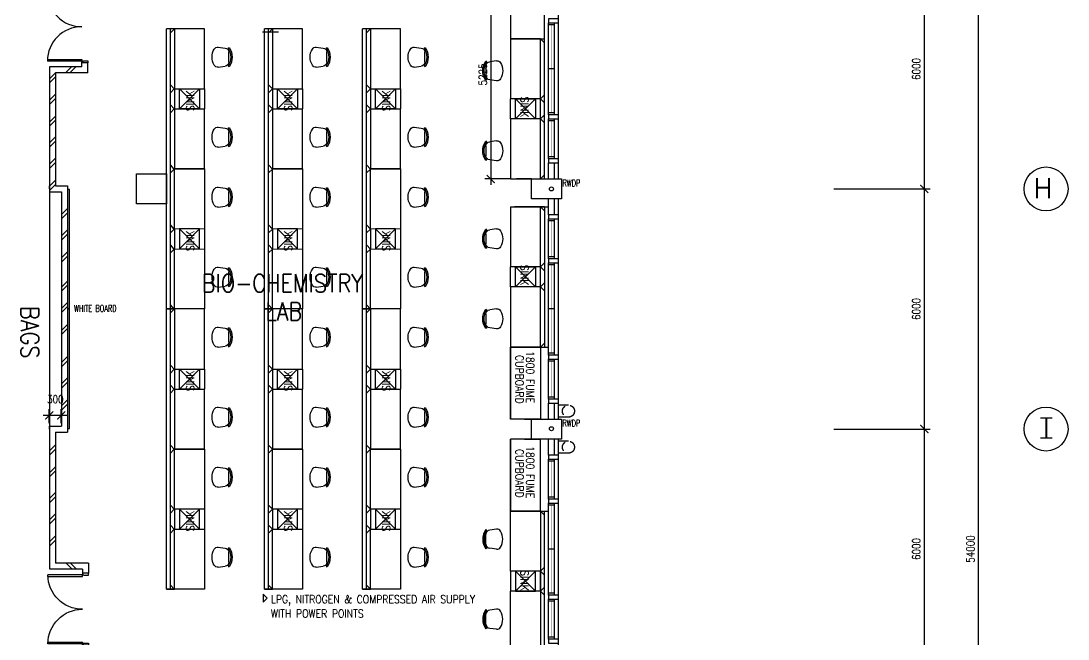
# Model space of a CAD drawing. Extents: x 2687779 to 2997471, y -863049 to -631414.
# Drawn here: x 2957744 to 2983918, y -813674 to -798224 of the extents above; entities that cross this region are included whole.
import ezdxf

# ---------------------------------------------------------------- set-up
doc = ezdxf.new("R2010")
doc.units = 0
doc.header["$LTSCALE"] = 10
doc.header["$MEASUREMENT"] = 0
doc.header["$PDMODE"] = 34
doc.linetypes.add('HIDDEN', pattern=[0.375, 0.25, -0.125])
doc.layers.get('0').update_dxf_attribs({"linetype": 'CONTINUOUS'})
doc.layers.get('DEFPOINTS').update_dxf_attribs({"linetype": 'CONTINUOUS'})
for name, color, linetype in [('BO', 7, 'CONTINUOUS'), ('COL', 3, 'CONTINUOUS'), ('DIM', 7, 'CONTINUOUS'), ('DR', 7, 'CONTINUOUS'), ('FURN', 1, 'CONTINUOUS'), ('GRID-T', 7, 'CONTINUOUS'), ('hatch', 7, 'CONTINUOUS'), ('RISERFUME', 1, 'CONTINUOUS'), ('RWDP', 145, 'CONTINUOUS'), ('T50', 3, 'CONTINUOUS'), ('WALL', 2, 'CONTINUOUS'), ('WIN', 5, 'CONTINUOUS')]:
    doc.layers.add(name, color=color, linetype=linetype)
doc.styles.add('ROMANS', font='romans.shx', dxfattribs={"width": 0.8, "height": 100})
doc.styles.get("Standard").update_dxf_attribs({"font": 'ROMANS.SHX'})
doc.dimstyles.new('STANDARD$0', dxfattribs={"dimscale": 0, "dimtxt": 8, "dimasz": 6, "dimexe": 1, "dimexo": 1, "dimgap": 3, "dimtad": 1, "dimdec": 0, "dimlfac": -1, "dimrnd": 1, "dimzin": 0, "dimdsep": 46, "dimtxsty": 'Standard', "dimcen": 0, "dimclrd": 5, "dimclre": 250, "dimadec": 0, "dimazin": 0, "dimtfac": 1, "dimtdec": 4, "dimtofl": 0, "dimtmove": 0, "dimatfit": 3, "dimfxl": 1, "dimtolj": 1, "dimtzin": 0, "dimarcsym": 0})

# ---------------------------------------------------------------- blocks, each defined once
blk = doc.blocks.new('_ARCHTICK')
at = {"color": 0, "linetype": 'ByBlock', "const_width": 0.15}
blk.add_lwpolyline([(-0.5, -0.5), (0.5, 0.5)], dxfattribs=at)
blk = doc.blocks.new('*D124')
at = {"layer": 'DEFPOINTS', "color": 0, "transparency": 16777216}
for p in [(2977914, -796424), (2977914, -802424), (2980325, -802424)]:
    blk.add_point(p, dxfattribs=at)
at = {"layer": 'DIM', "color": 7, "lineweight": -2, "transparency": 16777216}
for p, q in [((2978064, -796424), (2980475, -796424)), ((2980325, -796274), (2980325, -802574)), ((2978064, -802424), (2980475, -802424))]:
    blk.add_line(p, q, dxfattribs=at)
at = {"layer": 'DIM', "color": 7, "lineweight": -2, "transparency": 16777216, "xscale": 200, "yscale": 200, "zscale": 200}
for p, rotation in [((2980325, -796424), 90), ((2980325, -802424), 270)]:
    blk.add_blockref('_ARCHTICK', p, dxfattribs=dict(at, rotation=rotation))
at = {"layer": 'DIM', "color": 7, "transparency": 16777216, "insert": (2980125, -799424), "char_height": 200, "attachment_point": 5, "rotation": 90, "style": 'ROMANS'}
blk.add_mtext('\\A1;6000', dxfattribs=at)
blk = doc.blocks.new('*D125')
at = {"layer": 'DEFPOINTS', "color": 0, "transparency": 16777216}
for p in [(2977914, -802424), (2977914, -808424), (2980325, -808424)]:
    blk.add_point(p, dxfattribs=at)
at = {"layer": 'DIM', "color": 7, "lineweight": -2, "transparency": 16777216}
for p, q in [((2978064, -802424), (2980475, -802424)), ((2980325, -802274), (2980325, -808574)), ((2978064, -808424), (2980475, -808424))]:
    blk.add_line(p, q, dxfattribs=at)
at = {"layer": 'DIM', "color": 7, "lineweight": -2, "transparency": 16777216, "xscale": 200, "yscale": 200, "zscale": 200}
for p, rotation in [((2980325, -802424), 90), ((2980325, -808424), 270)]:
    blk.add_blockref('_ARCHTICK', p, dxfattribs=dict(at, rotation=rotation))
at = {"layer": 'DIM', "color": 7, "transparency": 16777216, "insert": (2980125, -805424), "char_height": 200, "attachment_point": 5, "rotation": 90, "style": 'ROMANS'}
blk.add_mtext('\\A1;6000', dxfattribs=at)
blk = doc.blocks.new('*D126')
at = {"layer": 'DEFPOINTS', "color": 0, "transparency": 16777216}
for p in [(2978781, -808424), (2978781, -814424), (2980325, -814424)]:
    blk.add_point(p, dxfattribs=at)
at = {"layer": 'DIM', "color": 7, "lineweight": -2, "transparency": 16777216}
for p, q in [((2978931, -808424), (2980475, -808424)), ((2980325, -808274), (2980325, -814574)), ((2978931, -814424), (2980475, -814424))]:
    blk.add_line(p, q, dxfattribs=at)
at = {"layer": 'DIM', "color": 7, "lineweight": -2, "transparency": 16777216, "xscale": 200, "yscale": 200, "zscale": 200}
for p, rotation in [((2980325, -808424), 90), ((2980325, -814424), 270)]:
    blk.add_blockref('_ARCHTICK', p, dxfattribs=dict(at, rotation=rotation))
at = {"layer": 'DIM', "color": 7, "transparency": 16777216, "insert": (2980125, -811424), "char_height": 200, "attachment_point": 5, "rotation": 90, "style": 'ROMANS'}
blk.add_mtext('\\A1;6000', dxfattribs=at)
blk = doc.blocks.new('*D131')
at = {"layer": 'DEFPOINTS', "color": 0, "transparency": 16777216}
for p in [(2978301, -784424), (2981682, -784424), (2978301, -838424)]:
    blk.add_point(p, dxfattribs=at)
at = {"layer": 'DIM', "color": 7, "lineweight": -2, "transparency": 16777216}
for p, q in [((2981682, -838574), (2981682, -784274)), ((2978451, -784424), (2981832, -784424)), ((2978451, -838424), (2981832, -838424))]:
    blk.add_line(p, q, dxfattribs=at)
at = {"layer": 'DIM', "color": 7, "lineweight": -2, "transparency": 16777216, "xscale": 200, "yscale": 200, "zscale": 200}
for p, rotation in [((2981682, -784424), 90), ((2981682, -838424), 270)]:
    blk.add_blockref('_ARCHTICK', p, dxfattribs=dict(at, rotation=rotation))
at = {"layer": 'DIM', "color": 7, "transparency": 16777216, "insert": (2981482, -811424), "char_height": 200, "attachment_point": 5, "rotation": 90, "style": 'ROMANS'}
blk.add_mtext('\\A1;54000', dxfattribs=at)
blk = doc.blocks.new('DR-1800-B')
at = {"layer": 'DR'}
for p, q in [((-50, 0), (0, 0)), ((0, 0), (0, -150)), ((-1800, 0), (-1800, -150)), ((-1750, 0), (-1800, 0)), ((-1800, -150), (-1760, -150)), ((-1760, -150), (-1760, -110)), ((-1760, -110), (-1750, -110)), ((-1760, -150), (-1760, -1010)), ((-1720, -150), (-1760, -150)), ((-1750, -110), (-1750, 0)), ((-1720, -1009), (-1720, -150)), ((-80, -1009), (-80, -150)), ((-80, -150), (-40, -150)), ((-50, -110), (-50, 0)), ((-40, -110), (-50, -110)), ((-40, -150), (-40, -110)), ((-40, -150), (-40, -1010)), ((0, -150), (-40, -150))]:
    blk.add_line(p, q, dxfattribs=at)
for centre, start, end in [((-1760, -150), 270, 0), ((-40, -150), 180.0001, 270)]:
    blk.add_arc(centre, 860, start, end, dxfattribs=at)
blk = doc.blocks.new('*D339')
at = {"layer": 'BO', "color": 7, "linetype": 'Continuous', "lineweight": -2, "transparency": 16777216}
for p, q in [((2958454, -808274), (2958454, -807932)), ((2958754, -808274), (2958754, -807932)), ((2958304, -808082), (2958904, -808082))]:
    blk.add_line(p, q, dxfattribs=at)
at = {"layer": 'DEFPOINTS', "color": 0, "linetype": 'Continuous', "transparency": 16777216}
for p in [(2958754, -808082), (2958454, -808424), (2958754, -808424)]:
    blk.add_point(p, dxfattribs=at)
at = {"layer": 'BO', "color": 7, "linetype": 'Continuous', "lineweight": -2, "transparency": 16777216, "xscale": 200, "yscale": 200, "zscale": 200, "rotation": 180}
blk.add_blockref('_ARCHTICK', (2958454, -808082), dxfattribs=at)
at = {"layer": 'BO', "color": 7, "linetype": 'Continuous', "lineweight": -2, "transparency": 16777216, "xscale": 200, "yscale": 200, "zscale": 200}
blk.add_blockref('_ARCHTICK', (2958754, -808082), dxfattribs=at)
at = {"layer": 'BO', "color": 7, "linetype": 'Continuous', "transparency": 16777216, "insert": (2958604, -807682), "char_height": 200, "attachment_point": 5, "style": 'ROMANS'}
blk.add_mtext('\\A1;300', dxfattribs=at)
blk = doc.blocks.new('CHAIR11')
at = {"layer": 'FURN', "color": 1}
for p, q in [((-676, 492), (-653, 318)), ((-176, 492), (-198, 318)), ((-647, 246), (-666, 218)), ((-300, 225), (-552, 225)), ((-205, 246), (-186, 218))]:
    blk.add_line(p, q, dxfattribs=at)
for centre, radius, start, end in [((-574, 501), 102, 121.593, 184.9697), ((-426, 260), 385, 58.407, 121.593), ((-278, 501), 102, 355.0303, 58.407), ((-552, 327), 102, 184.9697, 270), ((-300, 327), 102, 270, 355.0303), ((-426, 569), 425, 235.6197, 304.3803), ((-426, 569), 391, 235.6197, 304.3803)]:
    blk.add_arc(centre, radius, start, end, dxfattribs=at)
blk = doc.blocks.new('*D345')
at = {"layer": 'DEFPOINTS', "color": 0, "linetype": 'Continuous', "transparency": 16777216}
for p in [(2970129, -796949), (2969487, -802174), (2970129, -802174)]:
    blk.add_point(p, dxfattribs=at)
at = {"layer": 'FURN', "color": 7, "linetype": 'Continuous', "lineweight": -2, "transparency": 16777216}
for p, q in [((2969979, -796949), (2969337, -796949)), ((2969487, -796799), (2969487, -802324)), ((2969979, -802174), (2969337, -802174))]:
    blk.add_line(p, q, dxfattribs=at)
at = {"layer": 'FURN', "color": 7, "linetype": 'Continuous', "lineweight": -2, "transparency": 16777216, "xscale": 200, "yscale": 200, "zscale": 200}
for p, rotation in [((2969487, -796949), 90), ((2969487, -802174), 270)]:
    blk.add_blockref('_ARCHTICK', p, dxfattribs=dict(at, rotation=rotation))
at = {"layer": 'FURN', "color": 7, "linetype": 'Continuous', "transparency": 16777216, "insert": (2969287, -799562), "char_height": 200, "attachment_point": 5, "rotation": 90, "style": 'ROMANS'}
blk.add_mtext('\\A1;5225', dxfattribs=at)

msp = doc.modelspace()

# ---------------------------------------------------------------- linework, layer by layer
at = {"color": 9}
for p, q in [((2971179.5, -802174.1), (2971179.5, -796674.1)), ((2971179.5, -808174.1), (2971179.5, -802674.1)), ((2971179.5, -814174.1), (2971179.5, -808674.1))]:
    msp.add_line(p, q, dxfattribs=at)
at = {"layer": 'BO', "linetype": 'Continuous'}
for p, q in [((2958454.5, -802499.1), (2958454.5, -808349.1)), ((2958454.5, -802499.1), (2958454.5, -808349.1)), ((2958454.5, -808424.1), (2958454.5, -808349.1)), ((2958454.5, -808424.1), (2958454.5, -808349.1)), ((2958454.5, -808424.1), (2958454.5, -808499.1)), ((2958454.5, -808424.1), (2958454.5, -808499.1))]:
    msp.add_line(p, q, dxfattribs=at)
at = {"layer": 'COL'}
for points in [[(2960629.5, -802049.1), (2961379.5, -802049.1), (2961379.5, -802799.1), (2960629.5, -802799.1)], [(2970504.5, -802174.1), (2971254.5, -802174.1), (2971254.5, -802674.1), (2970504.5, -802674.1)], [(2970504.5, -808174.1), (2971254.5, -808174.1), (2971254.5, -808674.1), (2970504.5, -808674.1)]]:
    msp.add_lwpolyline(points, close=True, dxfattribs=at)
at = {"layer": 'FURN', "linetype": 'Continuous'}
for p, q in [((2969979.5, -796949.1), (2969979.5, -800174.1)), ((2970829.5, -802174.1), (2970829.5, -796949.1)), ((2961379.5, -805424.1), (2961379.5, -798424.1)), ((2962329.5, -798424.1), (2961379.5, -798424.1)), ((2961479.5, -798524.1), (2961579.5, -798424.1)), ((2961479.5, -805424.1), (2961479.5, -798424.1)), ((2961579.5, -798424.1), (2961579.5, -800424.1)), ((2961579.5, -798424.1), (2961579.5, -799924.1)), ((2962329.5, -799924.1), (2962329.5, -798424.1)), ((2963779.5, -798493.8), (2964179.5, -798493.8)), ((2963829.5, -805424.1), (2963829.5, -798424.1)), ((2964779.5, -798424.1), (2963829.5, -798424.1)), ((2963929.5, -798524.1), (2964029.5, -798424.1)), ((2963929.5, -805424.1), (2963929.5, -798424.1)), ((2964029.5, -798424.1), (2964029.5, -800424.1)), ((2964029.5, -798424.1), (2964029.5, -799924.1)), ((2964779.5, -799924.1), (2964779.5, -798424.1)), ((2966279.5, -805424.1), (2966279.5, -798424.1)), ((2967229.5, -798424.1), (2966279.5, -798424.1)), ((2966379.5, -798524.1), (2966479.5, -798424.1)), ((2966379.5, -805424.1), (2966379.5, -798424.1)), ((2966479.5, -798424.1), (2966479.5, -800424.1)), ((2966479.5, -798424.1), (2966479.5, -799924.1)), ((2967229.5, -799924.1), (2967229.5, -798424.1)), ((2970729.5, -798674.1), (2969979.5, -798674.1)), ((2969979.5, -798674.1), (2970829.5, -798674.1)), ((2970604.5, -798674.1), (2970104.5, -798674.1)), ((2970104.5, -798674.1), (2970604.5, -798674.1)), ((2970729.5, -800174.1), (2970729.5, -798674.1)), ((2970729.5, -800174.1), (2970729.5, -798674.1)), ((2970730.5, -798673.1), (2970829.5, -798774.1)), ((2961578.5, -799925.1), (2961479.5, -799824.1)), ((2964028.5, -799925.1), (2963929.5, -799824.1)), ((2966478.5, -799925.1), (2966379.5, -799824.1)), ((2961479.5, -800024.1), (2961578.5, -799925.1)), ((2961579.5, -799924.1), (2961579.5, -800424.1)), ((2961579.5, -799924.1), (2962329.5, -799924.1)), ((2962204.5, -799924.1), (2961704.5, -800424.1)), ((2962204.5, -800424.1), (2961704.5, -799924.1)), ((2961704.5, -800174.1), (2961704.5, -799924.1)), ((2961704.5, -799924.1), (2962204.5, -799924.1)), ((2961704.5, -800424.1), (2961704.5, -799924.1)), ((2962204.5, -799924.1), (2962204.5, -800424.1)), ((2962329.5, -799924.1), (2962329.5, -800424.1)), ((2963929.5, -800024.1), (2964028.5, -799925.1)), ((2964029.5, -799924.1), (2964029.5, -800424.1)), ((2964029.5, -799924.1), (2964779.5, -799924.1)), ((2964654.5, -799924.1), (2964154.5, -800424.1)), ((2964654.5, -800424.1), (2964154.5, -799924.1)), ((2964154.5, -800174.1), (2964154.5, -799924.1)), ((2964154.5, -799924.1), (2964654.5, -799924.1)), ((2964154.5, -800424.1), (2964154.5, -799924.1)), ((2964654.5, -799924.1), (2964654.5, -800424.1)), ((2964779.5, -799924.1), (2964779.5, -800424.1)), ((2966379.5, -800024.1), (2966478.5, -799925.1)), ((2966479.5, -799924.1), (2966479.5, -800424.1)), ((2966479.5, -799924.1), (2967229.5, -799924.1)), ((2967104.5, -799924.1), (2966604.5, -800424.1)), ((2967104.5, -800424.1), (2966604.5, -799924.1)), ((2966604.5, -800174.1), (2966604.5, -799924.1)), ((2966604.5, -799924.1), (2967104.5, -799924.1)), ((2966604.5, -800424.1), (2966604.5, -799924.1)), ((2967104.5, -799924.1), (2967104.5, -800424.1)), ((2967229.5, -799924.1), (2967229.5, -800424.1)), ((2970829.5, -800074.1), (2970730.5, -800173.1)), ((2961578.5, -800425.1), (2961479.5, -800324.1)), ((2964028.5, -800425.1), (2963929.5, -800324.1)), ((2966478.5, -800425.1), (2966379.5, -800324.1)), ((2969979.5, -800674.1), (2969979.5, -800174.1)), ((2970729.5, -800174.1), (2969979.5, -800174.1)), ((2970104.5, -800674.1), (2970604.5, -800174.1)), ((2970104.5, -800174.1), (2970604.5, -800674.1)), ((2970104.5, -800674.1), (2970104.5, -800174.1)), ((2970104.5, -800174.1), (2970604.5, -800174.1)), ((2970604.5, -800174.1), (2970604.5, -800674.1)), ((2970729.5, -802174.1), (2970729.5, -800174.1)), ((2970729.5, -800674.1), (2970729.5, -800174.1)), ((2970730.5, -800173.1), (2970829.5, -800274.1)), ((2961479.5, -800524.1), (2961578.5, -800425.1)), ((2961579.5, -800424.1), (2961579.5, -801924.1)), ((2961579.5, -800424.1), (2961579.5, -801924.1)), ((2961579.5, -800424.1), (2962329.5, -800424.1)), ((2962204.5, -800424.1), (2961704.5, -800424.1)), ((2962329.5, -801924.1), (2962329.5, -800424.1)), ((2963929.5, -800524.1), (2964028.5, -800425.1)), ((2964029.5, -800424.1), (2964029.5, -801924.1)), ((2964029.5, -800424.1), (2964029.5, -801924.1)), ((2964029.5, -800424.1), (2964779.5, -800424.1)), ((2964654.5, -800424.1), (2964154.5, -800424.1)), ((2964779.5, -801924.1), (2964779.5, -800424.1)), ((2966379.5, -800524.1), (2966478.5, -800425.1)), ((2966479.5, -800424.1), (2966479.5, -801924.1)), ((2966479.5, -800424.1), (2966479.5, -801924.1)), ((2966479.5, -800424.1), (2967229.5, -800424.1)), ((2967104.5, -800424.1), (2966604.5, -800424.1)), ((2967229.5, -801924.1), (2967229.5, -800424.1)), ((2970604.5, -800424.1), (2970604.5, -800674.1)), ((2970829.5, -800574.1), (2970730.5, -800673.1)), ((2969979.5, -800674.1), (2969979.5, -802174.1)), ((2970729.5, -800674.1), (2969979.5, -800674.1)), ((2970604.5, -800674.1), (2970104.5, -800674.1)), ((2970729.5, -802174.1), (2970729.5, -800674.1)), ((2970730.5, -800673.1), (2970829.5, -800774.1)), ((2961578.5, -801925.1), (2961479.5, -801824.1)), ((2961479.5, -802024.1), (2961578.5, -801925.1)), ((2961579.5, -801924.1), (2962329.5, -801924.1)), ((2962329.5, -801924.1), (2961579.5, -801924.1)), ((2961579.5, -803424.1), (2961579.5, -801924.1)), ((2961704.5, -801924.1), (2962204.5, -801924.1)), ((2962204.5, -801924.1), (2961704.5, -801924.1)), ((2962329.5, -801924.1), (2962329.5, -803424.1)), ((2964028.5, -801925.1), (2963929.5, -801824.1)), ((2963929.5, -802024.1), (2964028.5, -801925.1)), ((2964029.5, -801924.1), (2964779.5, -801924.1)), ((2964779.5, -801924.1), (2964029.5, -801924.1)), ((2964029.5, -803424.1), (2964029.5, -801924.1)), ((2964154.5, -801924.1), (2964654.5, -801924.1)), ((2964654.5, -801924.1), (2964154.5, -801924.1)), ((2964779.5, -801924.1), (2964779.5, -803424.1)), ((2966478.5, -801925.1), (2966379.5, -801824.1)), ((2966379.5, -802024.1), (2966478.5, -801925.1)), ((2966479.5, -801924.1), (2967229.5, -801924.1)), ((2967229.5, -801924.1), (2966479.5, -801924.1)), ((2966479.5, -803424.1), (2966479.5, -801924.1)), ((2966604.5, -801924.1), (2967104.5, -801924.1)), ((2967104.5, -801924.1), (2966604.5, -801924.1)), ((2967229.5, -801924.1), (2967229.5, -803424.1)), ((2969979.5, -802174.1), (2970929.5, -802174.1)), ((2970504.5, -802174.1), (2970129.5, -802174.1)), ((2970829.5, -802074.1), (2970729.5, -802174.1)), ((2969979.5, -802874.1), (2969979.5, -804374.1)), ((2969979.5, -802874.1), (2970604.5, -802874.1)), ((2970829.5, -802874.1), (2970079.5, -802874.1)), ((2970079.5, -802874.1), (2970929.5, -802874.1)), ((2970704.5, -802874.1), (2970204.5, -802874.1)), ((2970729.5, -804374.1), (2970729.5, -802874.1)), ((2970729.5, -804374.1), (2970729.5, -802874.1)), ((2970730.5, -802873.1), (2970829.5, -802974.1)), ((2970829.5, -802874.1), (2970829.5, -806374.1)), ((2961578.5, -803425.1), (2961479.5, -803324.1)), ((2961479.5, -803524.1), (2961578.5, -803425.1)), ((2962329.5, -803424.1), (2961578.5, -803425.1)), ((2961579.5, -803424.1), (2961579.5, -803924.1)), ((2961704.5, -803424.1), (2962204.5, -803924.1)), ((2961704.5, -803924.1), (2962204.5, -803424.1)), ((2962204.5, -803424.1), (2961704.5, -803424.1)), ((2961704.5, -803424.1), (2961704.5, -803924.1)), ((2962204.5, -803674.1), (2962204.5, -803424.1)), ((2962204.5, -803924.1), (2962204.5, -803424.1)), ((2962329.5, -803424.1), (2962329.5, -803924.1)), ((2964028.5, -803425.1), (2963929.5, -803324.1)), ((2963929.5, -803524.1), (2964028.5, -803425.1)), ((2964779.5, -803424.1), (2964028.5, -803425.1)), ((2964029.5, -803424.1), (2964029.5, -803924.1)), ((2964154.5, -803424.1), (2964654.5, -803924.1)), ((2964154.5, -803924.1), (2964654.5, -803424.1)), ((2964654.5, -803424.1), (2964154.5, -803424.1)), ((2964154.5, -803424.1), (2964154.5, -803924.1)), ((2964654.5, -803674.1), (2964654.5, -803424.1)), ((2964654.5, -803924.1), (2964654.5, -803424.1)), ((2964779.5, -803424.1), (2964779.5, -803924.1)), ((2966478.5, -803425.1), (2966379.5, -803324.1)), ((2966379.5, -803524.1), (2966478.5, -803425.1)), ((2967229.5, -803424.1), (2966478.5, -803425.1)), ((2966479.5, -803424.1), (2966479.5, -803924.1)), ((2966604.5, -803424.1), (2967104.5, -803924.1)), ((2966604.5, -803924.1), (2967104.5, -803424.1)), ((2967104.5, -803424.1), (2966604.5, -803424.1)), ((2966604.5, -803424.1), (2966604.5, -803924.1)), ((2967104.5, -803674.1), (2967104.5, -803424.1)), ((2967104.5, -803924.1), (2967104.5, -803424.1)), ((2967229.5, -803424.1), (2967229.5, -803924.1)), ((2961578.5, -803925.1), (2961479.5, -803824.1)), ((2961479.5, -804024.1), (2961578.5, -803925.1)), ((2961578.5, -803925.1), (2962329.5, -803924.1)), ((2961579.5, -805424.1), (2961579.5, -803924.1)), ((2961704.5, -803924.1), (2962204.5, -803924.1)), ((2962329.5, -803924.1), (2962329.5, -805424.1)), ((2964028.5, -803925.1), (2963929.5, -803824.1)), ((2963929.5, -804024.1), (2964028.5, -803925.1)), ((2964028.5, -803925.1), (2964779.5, -803924.1)), ((2964029.5, -805424.1), (2964029.5, -803924.1)), ((2964154.5, -803924.1), (2964654.5, -803924.1)), ((2964779.5, -803924.1), (2964779.5, -805424.1)), ((2966478.5, -803925.1), (2966379.5, -803824.1)), ((2966379.5, -804024.1), (2966478.5, -803925.1)), ((2966478.5, -803925.1), (2967229.5, -803924.1)), ((2966479.5, -805424.1), (2966479.5, -803924.1)), ((2966604.5, -803924.1), (2967104.5, -803924.1)), ((2967229.5, -803924.1), (2967229.5, -805424.1)), ((2970829.5, -804274.1), (2970730.5, -804373.1)), ((2969979.5, -804874.1), (2969979.5, -804374.1)), ((2970729.5, -804374.1), (2969979.5, -804374.1)), ((2970104.5, -804874.1), (2970604.5, -804374.1)), ((2970104.5, -804374.1), (2970604.5, -804874.1)), ((2970104.5, -804874.1), (2970104.5, -804374.1)), ((2970104.5, -804374.1), (2970604.5, -804374.1)), ((2970604.5, -804374.1), (2970604.5, -804874.1)), ((2970729.5, -806374.1), (2970729.5, -804374.1)), ((2970729.5, -804874.1), (2970729.5, -804374.1)), ((2970730.5, -804373.1), (2970829.5, -804474.1)), ((2970604.5, -804624.1), (2970604.5, -804874.1)), ((2970829.5, -804774.1), (2970730.5, -804873.1)), ((2969979.5, -804874.1), (2969979.5, -806374.1)), ((2970729.5, -804874.1), (2969979.5, -804874.1)), ((2970604.5, -804874.1), (2970104.5, -804874.1)), ((2970729.5, -806374.1), (2970729.5, -804874.1)), ((2970730.5, -804873.1), (2970829.5, -804974.1)), ((2961578.5, -805425.1), (2961479.5, -805324.1)), ((2964028.5, -805425.1), (2963929.5, -805324.1)), ((2966478.5, -805425.1), (2966379.5, -805324.1)), ((2961379.5, -805424.1), (2961579.5, -805424.1)), ((2961479.5, -805424.1), (2961379.5, -805424.1)), ((2961379.5, -812424.1), (2961379.5, -805424.1)), ((2962329.5, -805424.1), (2961379.5, -805424.1)), ((2962329.5, -805424.1), (2961479.5, -805424.1)), ((2961479.5, -805524.1), (2961579.5, -805424.1)), ((2961479.5, -812424.1), (2961479.5, -805424.1)), ((2962329.5, -805424.1), (2961579.5, -805424.1)), ((2961579.5, -805424.1), (2961579.5, -807424.1)), ((2961579.5, -805424.1), (2961579.5, -806924.1)), ((2962204.5, -805424.1), (2961704.5, -805424.1)), ((2962204.5, -805424.1), (2961704.5, -805424.1)), ((2962329.5, -806924.1), (2962329.5, -805424.1)), ((2963829.5, -805424.1), (2964029.5, -805424.1)), ((2963929.5, -805424.1), (2963829.5, -805424.1)), ((2963829.5, -812424.1), (2963829.5, -805424.1)), ((2964779.5, -805424.1), (2963829.5, -805424.1)), ((2964779.5, -805424.1), (2963929.5, -805424.1)), ((2963929.5, -805524.1), (2964029.5, -805424.1)), ((2963929.5, -812424.1), (2963929.5, -805424.1)), ((2964779.5, -805424.1), (2964029.5, -805424.1)), ((2964029.5, -805424.1), (2964029.5, -807424.1)), ((2964029.5, -805424.1), (2964029.5, -806924.1)), ((2964654.5, -805424.1), (2964154.5, -805424.1)), ((2964654.5, -805424.1), (2964154.5, -805424.1)), ((2964779.5, -806924.1), (2964779.5, -805424.1)), ((2966279.5, -805424.1), (2966479.5, -805424.1)), ((2966379.5, -805424.1), (2966279.5, -805424.1)), ((2966279.5, -812424.1), (2966279.5, -805424.1)), ((2967229.5, -805424.1), (2966279.5, -805424.1)), ((2967229.5, -805424.1), (2966379.5, -805424.1)), ((2966379.5, -805524.1), (2966479.5, -805424.1)), ((2966379.5, -812424.1), (2966379.5, -805424.1)), ((2967229.5, -805424.1), (2966479.5, -805424.1)), ((2966479.5, -805424.1), (2966479.5, -807424.1)), ((2966479.5, -805424.1), (2966479.5, -806924.1)), ((2967104.5, -805424.1), (2966604.5, -805424.1)), ((2967104.5, -805424.1), (2966604.5, -805424.1)), ((2967229.5, -806924.1), (2967229.5, -805424.1)), ((2969979.5, -808174.1), (2969979.5, -806374.1)), ((2969979.5, -806374.1), (2969979.5, -808174.1)), ((2970729.5, -806374.1), (2969979.5, -806374.1)), ((2969979.5, -806374.1), (2970929.5, -806374.1)), ((2970829.5, -806274.1), (2970729.5, -806374.1)), ((2970729.5, -806374.1), (2970729.5, -808174.1)), ((2961578.5, -806925.1), (2961479.5, -806824.1)), ((2964028.5, -806925.1), (2963929.5, -806824.1)), ((2966478.5, -806925.1), (2966379.5, -806824.1)), ((2961479.5, -807024.1), (2961578.5, -806925.1)), ((2961579.5, -806924.1), (2961579.5, -807424.1)), ((2961579.5, -806924.1), (2962329.5, -806924.1)), ((2962204.5, -806924.1), (2961704.5, -807424.1)), ((2962204.5, -807424.1), (2961704.5, -806924.1)), ((2961704.5, -807174.1), (2961704.5, -806924.1)), ((2961704.5, -806924.1), (2962204.5, -806924.1)), ((2961704.5, -807424.1), (2961704.5, -806924.1)), ((2962204.5, -806924.1), (2962204.5, -807424.1)), ((2962329.5, -806924.1), (2962329.5, -807424.1)), ((2963929.5, -807024.1), (2964028.5, -806925.1)), ((2964029.5, -806924.1), (2964029.5, -807424.1)), ((2964029.5, -806924.1), (2964779.5, -806924.1)), ((2964654.5, -806924.1), (2964154.5, -807424.1)), ((2964654.5, -807424.1), (2964154.5, -806924.1)), ((2964154.5, -807174.1), (2964154.5, -806924.1)), ((2964154.5, -806924.1), (2964654.5, -806924.1)), ((2964154.5, -807424.1), (2964154.5, -806924.1)), ((2964654.5, -806924.1), (2964654.5, -807424.1)), ((2964779.5, -806924.1), (2964779.5, -807424.1)), ((2966379.5, -807024.1), (2966478.5, -806925.1)), ((2966479.5, -806924.1), (2966479.5, -807424.1)), ((2966479.5, -806924.1), (2967229.5, -806924.1)), ((2967104.5, -806924.1), (2966604.5, -807424.1)), ((2967104.5, -807424.1), (2966604.5, -806924.1)), ((2966604.5, -807174.1), (2966604.5, -806924.1)), ((2966604.5, -806924.1), (2967104.5, -806924.1)), ((2966604.5, -807424.1), (2966604.5, -806924.1)), ((2967104.5, -806924.1), (2967104.5, -807424.1)), ((2967229.5, -806924.1), (2967229.5, -807424.1)), ((2961578.5, -807425.1), (2961479.5, -807324.1)), ((2961479.5, -807524.1), (2961578.5, -807425.1)), ((2961579.5, -807424.1), (2961579.5, -808924.1)), ((2961579.5, -807424.1), (2961579.5, -808924.1)), ((2961579.5, -807424.1), (2962329.5, -807424.1)), ((2962204.5, -807424.1), (2961704.5, -807424.1)), ((2962329.5, -808924.1), (2962329.5, -807424.1)), ((2964028.5, -807425.1), (2963929.5, -807324.1)), ((2963929.5, -807524.1), (2964028.5, -807425.1)), ((2964029.5, -807424.1), (2964029.5, -808924.1)), ((2964029.5, -807424.1), (2964029.5, -808924.1)), ((2964029.5, -807424.1), (2964779.5, -807424.1)), ((2964654.5, -807424.1), (2964154.5, -807424.1)), ((2964779.5, -808924.1), (2964779.5, -807424.1)), ((2966478.5, -807425.1), (2966379.5, -807324.1)), ((2966379.5, -807524.1), (2966478.5, -807425.1)), ((2966479.5, -807424.1), (2966479.5, -808924.1)), ((2966479.5, -807424.1), (2966479.5, -808924.1)), ((2966479.5, -807424.1), (2967229.5, -807424.1)), ((2967104.5, -807424.1), (2966604.5, -807424.1)), ((2967229.5, -808924.1), (2967229.5, -807424.1)), ((2970729.5, -808174.1), (2969979.5, -808174.1)), ((2970729.5, -808674.1), (2969979.5, -808674.1)), ((2969979.5, -808674.1), (2969979.5, -810474.1)), ((2969979.5, -810474.1), (2969979.5, -808674.1)), ((2970729.5, -810474.1), (2970729.5, -808674.1)), ((2961578.5, -808925.1), (2961479.5, -808824.1)), ((2961479.5, -809024.1), (2961578.5, -808925.1)), ((2961579.5, -808924.1), (2962329.5, -808924.1)), ((2962329.5, -808924.1), (2961579.5, -808924.1)), ((2961579.5, -810424.1), (2961579.5, -808924.1)), ((2961704.5, -808924.1), (2962204.5, -808924.1)), ((2962204.5, -808924.1), (2961704.5, -808924.1)), ((2962329.5, -808924.1), (2962329.5, -810424.1)), ((2964028.5, -808925.1), (2963929.5, -808824.1)), ((2963929.5, -809024.1), (2964028.5, -808925.1)), ((2964029.5, -808924.1), (2964779.5, -808924.1)), ((2964779.5, -808924.1), (2964029.5, -808924.1)), ((2964029.5, -810424.1), (2964029.5, -808924.1)), ((2964154.5, -808924.1), (2964654.5, -808924.1)), ((2964654.5, -808924.1), (2964154.5, -808924.1)), ((2964779.5, -808924.1), (2964779.5, -810424.1)), ((2966478.5, -808925.1), (2966379.5, -808824.1)), ((2966379.5, -809024.1), (2966478.5, -808925.1)), ((2966479.5, -808924.1), (2967229.5, -808924.1)), ((2967229.5, -808924.1), (2966479.5, -808924.1)), ((2966479.5, -810424.1), (2966479.5, -808924.1)), ((2966604.5, -808924.1), (2967104.5, -808924.1)), ((2967104.5, -808924.1), (2966604.5, -808924.1)), ((2967229.5, -808924.1), (2967229.5, -810424.1)), ((2961578.5, -810425.1), (2961479.5, -810324.1)), ((2964028.5, -810425.1), (2963929.5, -810324.1)), ((2966478.5, -810425.1), (2966379.5, -810324.1)), ((2961479.5, -810524.1), (2961578.5, -810425.1)), ((2962329.5, -810424.1), (2961578.5, -810425.1)), ((2961579.5, -810424.1), (2961579.5, -810924.1)), ((2961704.5, -810424.1), (2962204.5, -810924.1)), ((2961704.5, -810924.1), (2962204.5, -810424.1)), ((2962204.5, -810424.1), (2961704.5, -810424.1)), ((2961704.5, -810424.1), (2961704.5, -810924.1)), ((2962204.5, -810674.1), (2962204.5, -810424.1)), ((2962204.5, -810924.1), (2962204.5, -810424.1)), ((2962329.5, -810424.1), (2962329.5, -810924.1)), ((2963929.5, -810524.1), (2964028.5, -810425.1)), ((2964779.5, -810424.1), (2964028.5, -810425.1)), ((2964029.5, -810424.1), (2964029.5, -810924.1)), ((2964154.5, -810424.1), (2964654.5, -810924.1)), ((2964154.5, -810924.1), (2964654.5, -810424.1)), ((2964654.5, -810424.1), (2964154.5, -810424.1)), ((2964154.5, -810424.1), (2964154.5, -810924.1)), ((2964654.5, -810674.1), (2964654.5, -810424.1)), ((2964654.5, -810924.1), (2964654.5, -810424.1)), ((2964779.5, -810424.1), (2964779.5, -810924.1)), ((2966379.5, -810524.1), (2966478.5, -810425.1)), ((2967229.5, -810424.1), (2966478.5, -810425.1)), ((2966479.5, -810424.1), (2966479.5, -810924.1)), ((2966604.5, -810424.1), (2967104.5, -810924.1)), ((2966604.5, -810924.1), (2967104.5, -810424.1)), ((2967104.5, -810424.1), (2966604.5, -810424.1)), ((2966604.5, -810424.1), (2966604.5, -810924.1)), ((2967104.5, -810674.1), (2967104.5, -810424.1)), ((2967104.5, -810924.1), (2967104.5, -810424.1)), ((2967229.5, -810424.1), (2967229.5, -810924.1)), ((2970729.5, -810474.1), (2969979.5, -810474.1)), ((2969979.5, -811974.1), (2969979.5, -810474.1)), ((2969979.5, -810474.1), (2970929.5, -810474.1)), ((2970729.5, -810474.1), (2970729.5, -812474.1)), ((2970729.5, -810474.1), (2970729.5, -811974.1)), ((2970829.5, -810574.1), (2970729.5, -810474.1)), ((2970829.5, -813974.1), (2970829.5, -810474.1)), ((2961578.5, -810925.1), (2961479.5, -810824.1)), ((2964028.5, -810925.1), (2963929.5, -810824.1)), ((2966478.5, -810925.1), (2966379.5, -810824.1)), ((2961479.5, -811024.1), (2961578.5, -810925.1)), ((2961578.5, -810925.1), (2962329.5, -810924.1)), ((2961579.5, -812424.1), (2961579.5, -810924.1)), ((2961704.5, -810924.1), (2962204.5, -810924.1)), ((2962329.5, -810924.1), (2962329.5, -812424.1)), ((2963929.5, -811024.1), (2964028.5, -810925.1)), ((2964028.5, -810925.1), (2964779.5, -810924.1)), ((2964029.5, -812424.1), (2964029.5, -810924.1)), ((2964154.5, -810924.1), (2964654.5, -810924.1)), ((2964779.5, -810924.1), (2964779.5, -812424.1)), ((2966379.5, -811024.1), (2966478.5, -810925.1)), ((2966478.5, -810925.1), (2967229.5, -810924.1)), ((2966479.5, -812424.1), (2966479.5, -810924.1)), ((2966604.5, -810924.1), (2967104.5, -810924.1)), ((2967229.5, -810924.1), (2967229.5, -812424.1)), ((2970829.5, -811874.1), (2970730.5, -811973.1)), ((2969979.5, -811974.1), (2969979.5, -812474.1)), ((2970729.5, -811974.1), (2969979.5, -811974.1)), ((2970104.5, -811974.1), (2970604.5, -812474.1)), ((2970104.5, -812474.1), (2970604.5, -811974.1)), ((2970604.5, -811974.1), (2970104.5, -811974.1)), ((2970104.5, -811974.1), (2970104.5, -812474.1)), ((2970604.5, -812224.1), (2970604.5, -811974.1)), ((2970604.5, -812474.1), (2970604.5, -811974.1)), ((2970729.5, -811974.1), (2970729.5, -812474.1)), ((2970729.5, -812474.1), (2970729.5, -811974.1)), ((2970730.5, -811973.1), (2970829.5, -812074.1)), ((2961578.5, -812425.1), (2961479.5, -812324.1)), ((2964028.5, -812425.1), (2963929.5, -812324.1)), ((2966478.5, -812425.1), (2966379.5, -812324.1)), ((2970829.5, -812374.1), (2970730.5, -812473.1)), ((2961379.5, -812424.1), (2961579.5, -812424.1)), ((2961479.5, -812424.1), (2961379.5, -812424.1)), ((2962329.5, -812424.1), (2961479.5, -812424.1)), ((2962329.5, -812424.1), (2961579.5, -812424.1)), ((2962204.5, -812424.1), (2961704.5, -812424.1)), ((2962204.5, -812424.1), (2961704.5, -812424.1)), ((2963802, -812550), (2963801, -812749)), ((2963801, -812749), (2963902, -812650)), ((2963902, -812650), (2963802, -812550)), ((2963829.5, -812424.1), (2964029.5, -812424.1)), ((2963929.5, -812424.1), (2963829.5, -812424.1)), ((2964779.5, -812424.1), (2963929.5, -812424.1)), ((2964779.5, -812424.1), (2964029.5, -812424.1)), ((2964654.5, -812424.1), (2964154.5, -812424.1)), ((2964654.5, -812424.1), (2964154.5, -812424.1)), ((2966279.5, -812424.1), (2966479.5, -812424.1)), ((2966379.5, -812424.1), (2966279.5, -812424.1)), ((2967229.5, -812424.1), (2966379.5, -812424.1)), ((2967229.5, -812424.1), (2966479.5, -812424.1)), ((2967104.5, -812424.1), (2966604.5, -812424.1)), ((2967104.5, -812424.1), (2966604.5, -812424.1)), ((2969979.5, -813974.1), (2969979.5, -812474.1)), ((2970729.5, -812474.1), (2969979.5, -812474.1)), ((2970104.5, -812474.1), (2970604.5, -812474.1)), ((2970729.5, -812474.1), (2970729.5, -813974.1)), ((2970729.5, -812474.1), (2970729.5, -813974.1)), ((2970730.5, -812473.1), (2970829.5, -812574.1))]:
    msp.add_line(p, q, dxfattribs=at)
at = {"layer": 'FURN'}
for p, q in [((2970329.5, -808174.1), (2970729.5, -808174.1)), ((2970329.5, -808674.1), (2970729.5, -808674.1))]:
    msp.add_line(p, q, dxfattribs=at)
for points in [[(2958954.5, -802441.1), (2958904.5, -802441.1), (2958904.5, -805424.1), (2958954.5, -805424.1)], [(2958954.5, -805424.1), (2958904.5, -805424.1), (2958904.5, -808407.1), (2958954.5, -808407.1)]]:
    msp.add_lwpolyline(points, close=True, dxfattribs=at)
at = {"layer": 'GRID-T', "color": 3}
for p, q in [((2983524, -808149.3), (2983228.3, -808149.3)), ((2983524, -808652.2), (2983228.3, -808652.2))]:
    msp.add_line(p, q, dxfattribs=at)
at = {"layer": 'GRID-T', "color": 7}
for centre in [(2983367.8, -802424.1), (2983367.8, -808424.1)]:
    msp.add_circle(centre, 550, dxfattribs=at)
at = {"layer": 'hatch', "color": 1}
for p, q in [((2958454.5, -799668.8), (2958604.5, -799518.8)), ((2958859.5, -799518.8), (2959009.5, -799368.8)), ((2958965.6, -799518.8), (2959115.6, -799368.8)), ((2958454.5, -799774.9), (2958604.5, -799624.9)), ((2958454.5, -800202.5), (2958604.5, -800052.5)), ((2958454.5, -800308.6), (2958604.5, -800158.6)), ((2958454.5, -800751), (2958604.5, -800601)), ((2958454.5, -800857.1), (2958604.5, -800707.1)), ((2958454.5, -801270.5), (2958604.5, -801120.5)), ((2958454.5, -801376.6), (2958604.5, -801226.6)), ((2958454.5, -801804.2), (2958604.5, -801654.2)), ((2958454.5, -801910.3), (2958604.5, -801760.3)), ((2958454.5, -802352.7), (2958604.5, -802202.7)), ((2958454.5, -802458.8), (2958604.5, -802308.8)), ((2958754.5, -803062.5), (2958904.5, -802912.5)), ((2958754.5, -803168.6), (2958904.5, -803018.6)), ((2958754.5, -803596.2), (2958904.5, -803446.2)), ((2958754.5, -803702.3), (2958904.5, -803552.3)), ((2958754.5, -804144.7), (2958904.5, -803994.7)), ((2958754.5, -804250.7), (2958904.5, -804100.7)), ((2958754.5, -804875.5), (2958904.5, -804725.5)), ((2958754.5, -804981.6), (2958904.5, -804831.6)), ((2958754.5, -805409.2), (2958904.5, -805259.2)), ((2958754.5, -805515.3), (2958904.5, -805365.3)), ((2958754.5, -805957.7), (2958904.5, -805807.7)), ((2958754.5, -806063.7), (2958904.5, -805913.7)), ((2958754.5, -806762.6), (2958904.5, -806612.6)), ((2958754.5, -806868.7), (2958904.5, -806718.7)), ((2958754.5, -807296.4), (2958904.5, -807146.4)), ((2958754.5, -807402.4), (2958904.5, -807252.4)), ((2958754.5, -807844.8), (2958904.5, -807694.8)), ((2958754.5, -807950.9), (2958904.5, -807800.9)), ((2958454.5, -808968.8), (2958604.5, -808818.8)), ((2958454.5, -809074.9), (2958604.5, -808924.9)), ((2958454.5, -809517.3), (2958604.5, -809367.3)), ((2958454.5, -809623.3), (2958604.5, -809473.3)), ((2958454.5, -810163.6), (2958604.5, -810013.6)), ((2958454.5, -810269.7), (2958604.5, -810119.7)), ((2958454.5, -810697.4), (2958604.5, -810547.4)), ((2958454.5, -810803.5), (2958604.5, -810653.5)), ((2958454.5, -811245.8), (2958604.5, -811095.8)), ((2958454.5, -811351.9), (2958604.5, -811201.9)), ((2958874.5, -811779.4), (2959024.5, -811929.4)), ((2958980.6, -811779.4), (2959130.6, -811929.4))]:
    msp.add_line(p, q, dxfattribs=at)
at = {"layer": 'RISERFUME', "linetype": 'HIDDEN', "ltscale": 100}
for p, q in [((2971429.8, -807827), (2971179.5, -807827)), ((2971429.8, -808127), (2971179.5, -808127)), ((2971429.8, -808728), (2971179.5, -808728)), ((2971429.8, -809028), (2971179.5, -809028))]:
    msp.add_line(p, q, dxfattribs=at)
for centre in [(2971429.8, -807977), (2971429.8, -808878)]:
    msp.add_circle(centre, 150, dxfattribs=at)
at = {"layer": 'RWDP', "color": 142, "linetype": 'Continuous'}
for centre in [(2971004.5, -802424.1), (2971004.5, -808417)]:
    msp.add_circle(centre, 50, dxfattribs=at)
at = {"layer": 'WALL'}
for p, q in [((2959264.5, -799368.8), (2959264.5, -799268.8)), ((2959414.5, -799518.8), (2959414.5, -799268.8)), ((2959264.5, -799368.8), (2958454.5, -799368.8)), ((2958454.5, -799368.8), (2958454.5, -802499.1)), ((2959414.5, -799518.8), (2958604.5, -799518.8)), ((2958604.5, -799518.8), (2958604.5, -802349.1)), ((2970929.5, -802174.1), (2970929.5, -801774.1)), ((2971079.5, -802174.1), (2971079.5, -801774.1)), ((2958454.5, -802424.1), (2958454.5, -802349.1)), ((2958454.5, -802424.1), (2958454.5, -802499.1)), ((2958604.5, -802349.1), (2958904.5, -802349.1)), ((2958904.5, -802349.1), (2958904.5, -808499.1)), ((2958454.5, -802499.1), (2958754.5, -802499.1)), ((2958754.5, -802499.1), (2958754.5, -808349.1)), ((2970929.5, -803074.1), (2970929.5, -802674.1)), ((2971079.5, -803074.1), (2971079.5, -802674.1)), ((2970929.5, -808174.1), (2970929.5, -807774.1)), ((2971079.5, -808174.1), (2971079.5, -807774.1)), ((2958454.5, -808349.1), (2958754.5, -808349.1)), ((2958454.5, -808349.1), (2958454.5, -811929.4)), ((2958604.5, -808499.1), (2958905, -808499.1)), ((2958604.5, -808499.1), (2958604.5, -811779.4)), ((2970929.5, -809074.1), (2970929.5, -808674.1)), ((2971079.5, -809074.1), (2971079.5, -808674.1)), ((2959429.5, -811779.4), (2958604.5, -811779.4)), ((2959429.5, -811779.4), (2959429.5, -812029.4)), ((2959279.5, -811929.4), (2958469.5, -811929.4)), ((2959279.5, -811929.4), (2959279.5, -812029.4))]:
    msp.add_line(p, q, dxfattribs=at)
for points in [[(2971179.5, -798174.1), (2970929.5, -798174.1), (2970929.5, -798274.1), (2971179.5, -798274.1)], [(2971179.5, -800574.1), (2970929.5, -800574.1), (2970929.5, -800674.1), (2971179.5, -800674.1)], [(2971179.5, -801674.1), (2970929.5, -801674.1), (2970929.5, -801774.1), (2971179.5, -801774.1)], [(2971179.5, -803074.1), (2970929.5, -803074.1), (2970929.5, -803174.1), (2971179.5, -803174.1)], [(2971179.5, -804174.1), (2970929.5, -804174.1), (2970929.5, -804274.1), (2971179.5, -804274.1)], [(2971179.5, -806574.1), (2970929.5, -806574.1), (2970929.5, -806674.1), (2971179.5, -806674.1)], [(2971179.5, -807674.1), (2970929.5, -807674.1), (2970929.5, -807774.1), (2971179.5, -807774.1)], [(2971179.5, -809074.1), (2970929.5, -809074.1), (2970929.5, -809174.1), (2971179.5, -809174.1)], [(2971179.5, -810174.1), (2970929.5, -810174.1), (2970929.5, -810274.1), (2971179.5, -810274.1)], [(2971179.5, -812574.1), (2970929.5, -812574.1), (2970929.5, -812674.1), (2971179.5, -812674.1)], [(2971179.5, -813674.1), (2970929.5, -813674.1), (2970929.5, -813774.1), (2971179.5, -813774.1)]]:
    msp.add_lwpolyline(points, close=True, dxfattribs=at)
at = {"layer": 'WIN'}
for p, q in [((2970929.5, -800574.1), (2970929.5, -798274.1)), ((2971079.5, -800574.1), (2971079.5, -798274.1)), ((2971079.5, -798324.1), (2970929.5, -798324.1)), ((2971079.5, -799424.1), (2970929.5, -799424.1)), ((2971079.5, -800524.1), (2970929.5, -800524.1)), ((2970929.5, -801674.1), (2970929.5, -800674.1)), ((2971079.5, -800724.1), (2970929.5, -800724.1)), ((2971079.5, -801674.1), (2971079.5, -800674.1)), ((2971079.5, -801624.1), (2970929.5, -801624.1)), ((2970929.5, -804174.1), (2970929.5, -803174.1)), ((2971079.5, -803224.1), (2970929.5, -803224.1)), ((2971079.5, -804174.1), (2971079.5, -803174.1)), ((2971079.5, -804124.1), (2970929.5, -804124.1)), ((2970929.5, -806574.1), (2970929.5, -804274.1)), ((2971079.5, -806574.1), (2971079.5, -804274.1)), ((2971079.5, -804324.1), (2970929.5, -804324.1)), ((2971079.5, -805424.1), (2970929.5, -805424.1)), ((2971079.5, -806524.1), (2970929.5, -806524.1)), ((2970929.5, -807674.1), (2970929.5, -806674.1)), ((2971079.5, -806724.1), (2970929.5, -806724.1)), ((2971079.5, -807674.1), (2971079.5, -806674.1)), ((2971079.5, -807624.1), (2970929.5, -807624.1)), ((2970929.5, -810174.1), (2970929.5, -809174.1)), ((2971079.5, -809224.1), (2970929.5, -809224.1)), ((2971079.5, -810174.1), (2971079.5, -809174.1)), ((2971079.5, -810124.1), (2970929.5, -810124.1)), ((2970929.5, -812574.1), (2970929.5, -810274.1)), ((2971079.5, -810324.1), (2970929.5, -810324.1)), ((2971079.5, -812574.1), (2971079.5, -810274.1)), ((2971079.5, -811424.1), (2970929.5, -811424.1)), ((2971079.5, -812524.1), (2970929.5, -812524.1)), ((2970929.5, -813674.1), (2970929.5, -812674.1)), ((2971079.5, -813674.1), (2971079.5, -812674.1)), ((2971079.5, -812724.1), (2970929.5, -812724.1)), ((2971079.5, -813624.1), (2970929.5, -813624.1))]:
    msp.add_line(p, q, dxfattribs=at)
at = {"layer": 'WIN', "const_width": 10, "flags": 128}
for points in [[(2971004.5, -800524.1), (2971004.5, -798324.1)], [(2971004.5, -800724.1), (2971004.5, -801624.1)], [(2971004.5, -804124.1), (2971004.5, -803224.1)], [(2971004.5, -806524.1), (2971004.5, -804324.1)], [(2971004.5, -806724.1), (2971004.5, -807624.1)], [(2971004.5, -810124.1), (2971004.5, -809224.1)], [(2971004.5, -812524.1), (2971004.5, -810324.1)], [(2971004.5, -812724.1), (2971004.5, -813624.1)]]:
    msp.add_lwpolyline(points, dxfattribs=at)

# ---------------------------------------------------------------- block references
at = {"linetype": 'Continuous', "xscale": -1}
for p, rotation in [((2963166.1, -799554.1), 90), ((2965616.1, -799554.1), 90), ((2968066.1, -799554.1), 90), ((2969142.8, -799044.2), 270), ((2963166.1, -801554.1), 90), ((2965616.1, -801554.1), 90), ((2968066.1, -801554.1), 90), ((2969142.8, -801044.2), 270), ((2963166.1, -803054.1), 90), ((2965616.1, -803054.1), 90), ((2968066.1, -803054.1), 90), ((2969142.8, -803244.2), 270), ((2963166.1, -805054.1), 90), ((2965616.1, -805054.1), 90), ((2968066.1, -805054.1), 90), ((2969142.8, -805244.2), 270), ((2963166.1, -806554.1), 90), ((2965616.1, -806554.1), 90), ((2968066.1, -806554.1), 90), ((2963166.1, -808554.1), 90), ((2965616.1, -808554.1), 90), ((2968066.1, -808554.1), 90), ((2963166.1, -810054.1), 90), ((2965616.1, -810054.1), 90), ((2968066.1, -810054.1), 90), ((2963166.1, -812054.1), 90), ((2965616.1, -812054.1), 90), ((2968066.1, -812054.1), 90)]:
    msp.add_blockref('CHAIR11', p, dxfattribs=dict(at, rotation=rotation))
at = {"linetype": 'Continuous', "rotation": 270}
for p in [(2969142.8, -811604.1), (2969142.8, -813604.1)]:
    msp.add_blockref('CHAIR11', p, dxfattribs=at)
at = {"layer": 'WALL', "rotation": 270}
msp.add_blockref('DR-1800-B', (2959414.5, -799268.8), dxfattribs=at)
at = {"layer": 'WALL', "xscale": -1, "rotation": 270}
msp.add_blockref('DR-1800-B', (2959429.5, -812029.4), dxfattribs=at)

# ---------------------------------------------------------------- texts
at = {"layer": 'FURN', "color": 7, "style": 'ROMANS', "width": 0.85}
for rotation, p in [(90, (2962073.8, -800478.4)), (90, (2964523.8, -800478.4)), (90, (2966973.8, -800478.4)), (270, (2970235.2, -800119.9)), (90, (2962073.8, -803978.4)), (90, (2964523.8, -803978.4)), (90, (2966973.8, -803978.4)), (270, (2970235.2, -804319.9)), (90, (2962073.8, -807478.4)), (90, (2964523.8, -807478.4)), (90, (2966973.8, -807478.4)), (90, (2962073.8, -810978.4)), (90, (2964523.8, -810978.4)), (90, (2966973.8, -810978.4)), (270, (2970235.2, -811953.6))]:
    msp.add_text('SINK', height=200, rotation=rotation, dxfattribs=at).set_placement(p)
at = {"layer": 'FURN', "color": 7, "linetype": 'Continuous', "style": 'ROMANS', "width": 0.7}
msp.add_text('WHITE BOARD ', height=170, dxfattribs=at).set_placement((2959071.7, -805494.3))
at = {"layer": 'FURN', "linetype": 'Continuous', "style": 'ROMANS', "width": 0.85}
for s, p in [('CUPBOARD', (2970107.1, -806573.3)), ('1800 FUME', (2970374.1, -806475.3)), ('CUPBOARD', (2970107.1, -808923)), ('1800 FUME', (2970374.1, -808851))]:
    msp.add_text(s, height=200, rotation=270, dxfattribs=at).set_placement(p)
at = {"layer": 'FURN', "color": 7, "style": 'ROMANS', "width": 0.85}
for s, p in [('LPG, NITROGEN & COMPRESSED AIR SUPPLY', (2963993.7, -812779.4)), ('WITH POWER POINTS', (2963993.7, -813137.4))]:
    msp.add_text(s, height=200, dxfattribs=at).set_placement(p)
at = {"layer": 'GRID-T', "color": 3, "style": 'ROMANS'}
for s, p in [('H', (2983049.7, -802649.9)), ('I', (2983285.7, -808649.9))]:
    msp.add_text(s, height=500, dxfattribs=at).set_placement(p)
at = {"layer": 'RWDP', "color": 142, "style": 'ROMANS', "width": 0.7}
for p in [(2971281.3, -802361.6), (2971281.3, -808361.6)]:
    msp.add_text('RWDP', height=170, dxfattribs=at).set_placement(p)
at = {"layer": 'T50', "color": 3, "style": 'ROMANS', "width": 0.85}
for s, p in [('BIO-CHEMISTRY', (2962265, -805004.9)), ('LAB', (2963858.5, -805709.2))]:
    msp.add_text(s, height=450, dxfattribs=at).set_placement(p)
msp.add_text('BAGS', height=450, rotation=270, dxfattribs=at).set_placement((2957744.5, -805349.7))

# ---------------------------------------------------------------- dimensions: what is measured, and where the dimension line sits
at = {"layer": 'BO', "linetype": 'Continuous'}
dim = msp.add_linear_dim(base=(2958754.5, -808082), p1=(2958454.5, -808424.1), p2=(2958754.5, -808424.1), dimstyle='STANDARD$0', override={"dimscale": 100, "dimtxt": 2, "dimasz": 2, "dimexe": 1.5, "dimexo": 1.5, "dimgap": 1, "dimtxsty": 'ROMANS', "dimblk": 'ARCHTICK', "dimdle": 1.5, "dimclrd": 7, "dimclre": 7, "dimclrt": 7, "dimtdec": 0, "dimtmove": 2}, dxfattribs=at)
dim.commit()
dim.dimension.update_dxf_attribs({"geometry": '*D339', "text_midpoint": (2958604.5, -807682)})
at = {"layer": 'DIM'}
for p1, p2, distance, picture, middle in [((2978300.6, -838424.1), (2978300.6, -784424.1), -3380.9, '*D131', (2981481.6, -811424.1)), ((2977913.6, -796424.1), (2977913.6, -802424.1), 2411.1, '*D124', (2980124.7, -799424.1)), ((2977913.6, -802424.1), (2977913.6, -808424.1), 2411.1, '*D125', (2980124.7, -805424.1)), ((2978781.2, -808424.1), (2978781.2, -814424.1), 1543.5, '*D126', (2980124.7, -811424.1))]:
    dim = msp.add_aligned_dim(p1=p1, p2=p2, distance=distance, dimstyle='STANDARD$0', override={"dimscale": 100, "dimtxt": 2, "dimasz": 2, "dimexe": 1.5, "dimexo": 1.5, "dimgap": 1, "dimtxsty": 'ROMANS', "dimblk": 'ARCHTICK', "dimdle": 1.5, "dimclrd": 7, "dimclre": 7, "dimclrt": 7, "dimtdec": 0, "dimtmove": 2}, dxfattribs=at)
    dim.commit()
    dim.dimension.update_dxf_attribs({"geometry": picture, "text_midpoint": middle})
at = {"layer": 'FURN', "linetype": 'Continuous'}
dim = msp.add_linear_dim(base=(2969487, -802174.1), p1=(2970129.5, -796949.1), p2=(2970129.5, -802174.1), angle=90, dimstyle='STANDARD$0', override={"dimscale": 100, "dimtxt": 2, "dimasz": 2, "dimexe": 1.5, "dimexo": 1.5, "dimgap": 1, "dimtxsty": 'ROMANS', "dimblk": 'ARCHTICK', "dimdle": 1.5, "dimclrd": 7, "dimclre": 7, "dimclrt": 7, "dimtdec": 0, "dimtmove": 2}, dxfattribs=at)
dim.commit()
dim.dimension.update_dxf_attribs({"geometry": '*D345', "text_midpoint": (2969287, -799561.6)})

doc.saveas('drawing.dxf')
